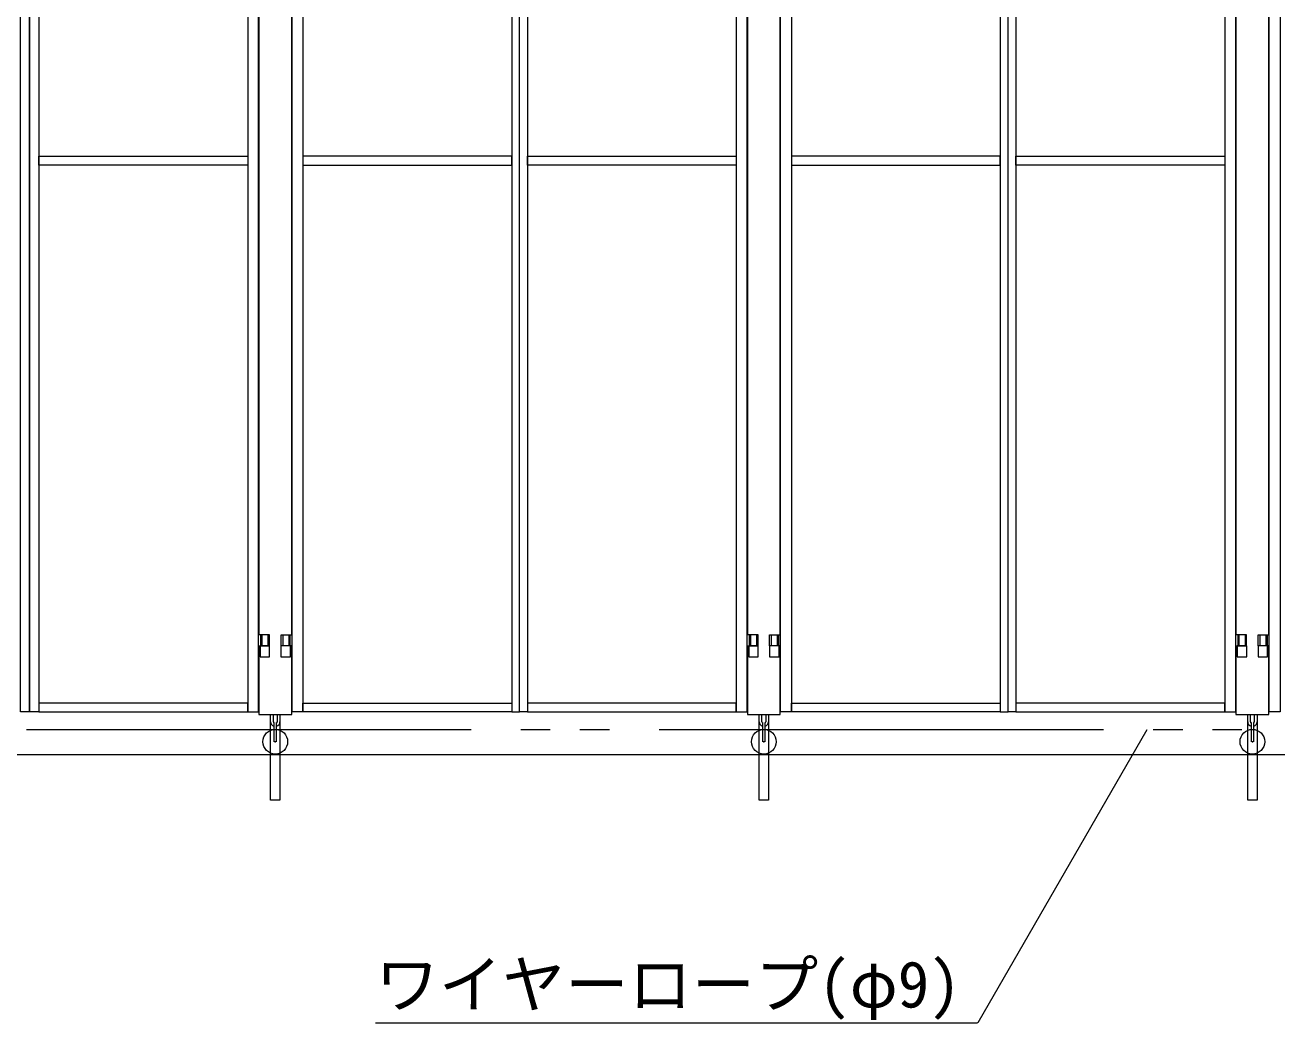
# Model space of a CAD drawing. Units: millimetres, scale not verified. Extents: x -12090 to 12090, y -18325 to 18325.
# Drawn here: x -9431 to -7150, y 4966 to 6783 of the extents above; entities that cross this region are included whole.
import ezdxf
from ezdxf.enums import TextEntityAlignment as Align

# ---------------------------------------------------------------- set-up
doc = ezdxf.new("R2010")
doc.units = ezdxf.units.MM
doc.header["$LTSCALE"] = 90
doc.header["$PDMODE"] = 32
doc.header["$PDSIZE"] = 45
doc.linetypes.add('DASHED1', pattern=[1.8, 1.2, -0.6])
doc.linetypes.add('DOUBLE_CHAIN2', pattern=[12.8, 9, -1, 0.6, -0.6, 0.6, -1])
for name, color, linetype, lineweight in [('0-5_ﾍﾞｰｽﾗｲﾝ', 134, 'Continuous', 18), ('0-8_ﾜｲﾔｰﾛｰﾌﾟ', 134, 'DOUBLE_CHAIN2', 18), ('1-0_中央走行棒', 134, 'Continuous', 18), ('1-9_標準ﾊﾟﾈﾙ', 134, 'Continuous', 18), ('1-B_文字', 134, 'Continuous', 18), ('1-C_落とし棒', 134, 'Continuous', 18)]:
    doc.layers.add(name, color=color, linetype=linetype, lineweight=lineweight)
doc.styles.add('ＭＳ ゴシック', font='')
doc.styles.get('ＭＳ ゴシック').set_extended_font_data('MS Gothic')

msp = doc.modelspace()

# ---------------------------------------------------------------- linework, layer by layer
at = {"layer": '0-5_ﾍﾞｰｽﾗｲﾝ'}
msp.add_line((-11410.19, 5455), (2349.81, 5455), dxfattribs=at)
at = {"layer": '0-8_ﾜｲﾔｰﾛｰﾌﾟ'}
msp.add_line((1749.81, 5500), (-9851.8, 5500), dxfattribs=at)
at = {"layer": '1-0_中央走行棒'}
for p, q in [((-9005.19, 7024.06), (-9005.19, 5672.56)), ((-8945.19, 5672.56), (-8945.19, 7024.06)), ((-8115.19, 7024.06), (-8115.19, 5672.56)), ((-8055.19, 5672.56), (-8055.19, 7024.06)), ((-7225.19, 7024.06), (-7225.19, 5672.56)), ((-7165.2, 5672.56), (-7165.2, 7024.06)), ((-8983.75, 5514.46), (-8983.75, 5527.56)), ((-8978.74, 5514.46), (-8978.74, 5527.56)), ((-8971.74, 5527.56), (-8971.74, 5514.46)), ((-8966.74, 5527.56), (-8966.74, 5514.46)), ((-8093.74, 5514.46), (-8093.74, 5527.56)), ((-8088.74, 5514.46), (-8088.74, 5527.56)), ((-8081.75, 5527.56), (-8081.75, 5514.46)), ((-8076.74, 5527.56), (-8076.74, 5514.46)), ((-7203.74, 5514.46), (-7203.74, 5527.56)), ((-7198.74, 5514.46), (-7198.74, 5527.56)), ((-7191.75, 5527.56), (-7191.75, 5514.46)), ((-7186.74, 5527.56), (-7186.74, 5514.46)), ((-8977.69, 5513.06), (-8977.69, 5478.06)), ((-8972.69, 5478.06), (-8972.69, 5513.06)), ((-8087.7, 5513.06), (-8087.7, 5478.06)), ((-8082.69, 5478.06), (-8082.69, 5513.06)), ((-7197.7, 5513.06), (-7197.7, 5478.06)), ((-7192.69, 5478.06), (-7192.69, 5513.06))]:
    msp.add_line(p, q, dxfattribs=at)
for points in [[(-9005.19, 5652.56), (-9005.19, 5527.56), (-8945.19, 5527.56), (-8945.19, 5652.56)], [(-8115.19, 5652.56), (-8115.19, 5527.56), (-8055.19, 5527.56), (-8055.19, 5652.56)], [(-7225.19, 5652.56), (-7225.19, 5527.56), (-7165.2, 5527.56), (-7165.2, 5652.56)]]:
    msp.add_lwpolyline(points, dxfattribs=at)
for points in [[(-9002.84, 5632.56), (-8985.55, 5632.56), (-8985.55, 5652.56), (-9002.84, 5652.56)], [(-8964.85, 5632.56), (-8947.54, 5632.56), (-8947.54, 5652.56), (-8964.85, 5652.56)], [(-8112.84, 5632.56), (-8095.55, 5632.56), (-8095.55, 5652.56), (-8112.84, 5652.56)], [(-8074.85, 5632.56), (-8057.55, 5632.56), (-8057.55, 5652.56), (-8074.85, 5652.56)], [(-7222.84, 5632.56), (-7205.54, 5632.56), (-7205.54, 5652.56), (-7222.84, 5652.56)], [(-7184.84, 5632.56), (-7167.55, 5632.56), (-7167.55, 5652.56), (-7184.84, 5652.56)]]:
    msp.add_lwpolyline(points, close=True, dxfattribs=at)
for centre, radius, start, end in [((-8975.24, 5514.46), 8.5, 180, 253.25351), ((-8975.24, 5514.46), 3.5, 180, 225.59204), ((-8975.24, 5514.46), 8.5, 287.46347, 360), ((-8975.24, 5514.46), 3.5, 316.78662, 360), ((-8085.24, 5514.46), 8.5, 180, 253.25351), ((-8085.24, 5514.46), 3.5, 180, 225.59204), ((-8085.24, 5514.46), 8.5, 287.46347, 360), ((-8085.24, 5514.46), 3.5, 316.78662, 360), ((-7195.25, 5514.46), 8.5, 180, 253.25351), ((-7195.25, 5514.46), 3.5, 180, 225.59204), ((-7195.25, 5514.46), 8.5, 287.46347, 360), ((-7195.25, 5514.46), 3.5, 316.78662, 360)]:
    msp.add_arc(centre, radius, start, end, dxfattribs=at)
for p in [(-8975.2, 5478.06), (-8085.19, 5478.06), (-7195.19, 5478.06)]:
    msp.add_point(p, dxfattribs=at)
at = {"layer": '1-9_標準ﾊﾟﾈﾙ'}
for p, q in [((-9001.9, 5672.56), (-9001.9, 5652.56)), ((-8948.48, 5672.56), (-8948.48, 5652.56)), ((-8111.9, 5672.56), (-8111.9, 5652.56)), ((-8058.48, 5672.56), (-8058.48, 5652.56)), ((-7221.9, 5672.56), (-7221.9, 5652.56)), ((-7168.49, 5672.56), (-7168.49, 5652.56))]:
    msp.add_line(p, q, dxfattribs=at)
at = {"layer": '1-9_標準ﾊﾟﾈﾙ', "linetype": 'DASHED1'}
for p, q in [((-8999.69, 5672.56), (-8999.69, 5652.56)), ((-8988.7, 5672.56), (-8988.7, 5652.56)), ((-8961.7, 5672.56), (-8961.7, 5652.56)), ((-8950.69, 5672.56), (-8950.69, 5652.56)), ((-8109.69, 5672.56), (-8109.69, 5652.56)), ((-8098.69, 5672.56), (-8098.69, 5652.56)), ((-8071.7, 5672.56), (-8071.7, 5652.56)), ((-8060.7, 5672.56), (-8060.7, 5652.56)), ((-7219.69, 5672.56), (-7219.69, 5652.56)), ((-7208.69, 5672.56), (-7208.69, 5652.56)), ((-7181.69, 5672.56), (-7181.69, 5652.56)), ((-7170.7, 5672.56), (-7170.7, 5652.56))]:
    msp.add_line(p, q, dxfattribs=at)
at = {"layer": '1-9_標準ﾊﾟﾈﾙ'}
for points in [[(-9439.44, 8535.56), (-9422.69, 8535.56), (-9422.69, 5532.56), (-9439.44, 5532.56)], [(-9422.69, 8535.56), (-9405.94, 8535.56), (-9405.94, 5532.56), (-9422.69, 5532.56)], [(-9005.7, 8535.56), (-9025.44, 8535.56), (-9025.44, 5532.56), (-9005.7, 5532.56)], [(-8944.69, 8535.56), (-8924.94, 8535.56), (-8924.94, 5532.56), (-8944.69, 5532.56)], [(-8530.19, 8535.56), (-8544.45, 8535.56), (-8544.45, 5532.56), (-8530.19, 5532.56)], [(-8530.19, 8535.56), (-8515.94, 8535.56), (-8515.94, 5532.56), (-8530.19, 5532.56)], [(-8115.7, 8535.56), (-8135.44, 8535.56), (-8135.44, 5532.56), (-8115.7, 5532.56)], [(-8054.69, 8535.56), (-8034.94, 8535.56), (-8034.94, 5532.56), (-8054.69, 5532.56)], [(-7640.19, 8535.56), (-7654.45, 8535.56), (-7654.45, 5532.56), (-7640.19, 5532.56)], [(-7640.19, 8535.56), (-7625.94, 8535.56), (-7625.94, 5532.56), (-7640.19, 5532.56)], [(-7225.69, 8535.56), (-7245.44, 8535.56), (-7245.44, 5532.56), (-7225.69, 5532.56)], [(-7164.69, 8535.56), (-7144.95, 8535.56), (-7144.95, 5532.56), (-7164.69, 5532.56)], [(-9405.94, 6544.06), (-9025.44, 6544.06), (-9025.44, 6528.06), (-9405.94, 6528.06)], [(-8544.45, 6544.06), (-8924.94, 6544.06), (-8924.94, 6528.06), (-8544.45, 6528.06)], [(-8515.94, 6544.06), (-8135.44, 6544.06), (-8135.44, 6528.06), (-8515.94, 6528.06)], [(-7654.45, 6544.06), (-8034.94, 6544.06), (-8034.94, 6528.06), (-7654.45, 6528.06)], [(-7625.94, 6544.06), (-7245.44, 6544.06), (-7245.44, 6528.06), (-7625.94, 6528.06)], [(-9405.94, 5532.56), (-9025.44, 5532.56), (-9025.44, 5548.06), (-9405.94, 5548.06)], [(-8544.45, 5532.56), (-8924.94, 5532.56), (-8924.94, 5548.06), (-8544.45, 5548.06)], [(-8515.94, 5532.56), (-8135.44, 5532.56), (-8135.44, 5548.06), (-8515.94, 5548.06)], [(-7654.45, 5532.56), (-8034.94, 5532.56), (-8034.94, 5548.06), (-7654.45, 5548.06)], [(-7625.94, 5532.56), (-7245.44, 5532.56), (-7245.44, 5548.06), (-7625.94, 5548.06)]]:
    msp.add_lwpolyline(points, close=True, dxfattribs=at)
for points in [[(-9005.7, 5652.56), (-8985.69, 5652.56), (-8985.69, 5672.56), (-9005.7, 5672.56)], [(-8944.69, 5652.56), (-8964.69, 5652.56), (-8964.69, 5672.56), (-8944.69, 5672.56)], [(-8115.7, 5652.56), (-8095.69, 5652.56), (-8095.69, 5672.56), (-8115.7, 5672.56)], [(-8054.69, 5652.56), (-8074.69, 5652.56), (-8074.69, 5672.56), (-8054.69, 5672.56)], [(-7225.69, 5652.56), (-7205.7, 5652.56), (-7205.7, 5672.56), (-7225.69, 5672.56)], [(-7164.69, 5652.56), (-7184.69, 5652.56), (-7184.69, 5672.56), (-7164.69, 5672.56)]]:
    msp.add_lwpolyline(points, dxfattribs=at)
at = {"layer": '1-B_文字'}
msp.add_line((-8792.55, 4966), (-7696.41, 4966), dxfattribs=at)
msp.add_lwpolyline([(-7387.27, 5500), (-7695.58, 4966), (-7696.01, 4966)], dxfattribs=at)
at = {"layer": '1-C_落とし棒'}
for points in [[(-8966.69, 5527.56), (-8966.69, 5371.36), (-8983.69, 5371.36), (-8983.69, 5527.56)], [(-8076.69, 5527.56), (-8076.69, 5371.36), (-8093.69, 5371.36), (-8093.69, 5527.56)], [(-7186.69, 5527.56), (-7186.69, 5371.36), (-7203.69, 5371.36), (-7203.69, 5527.56)]]:
    msp.add_lwpolyline(points, close=True, dxfattribs=at)

# ---------------------------------------------------------------- texts
at = {"layer": '1-B_文字', "style": 'ＭＳ ゴシック'}
msp.add_text('ワイヤーロープ(φ9)', height=84.46, dxfattribs=at).set_placement((-8792.55, 4968.76), align=Align.BOTTOM_LEFT)

doc.saveas('drawing.dxf')
